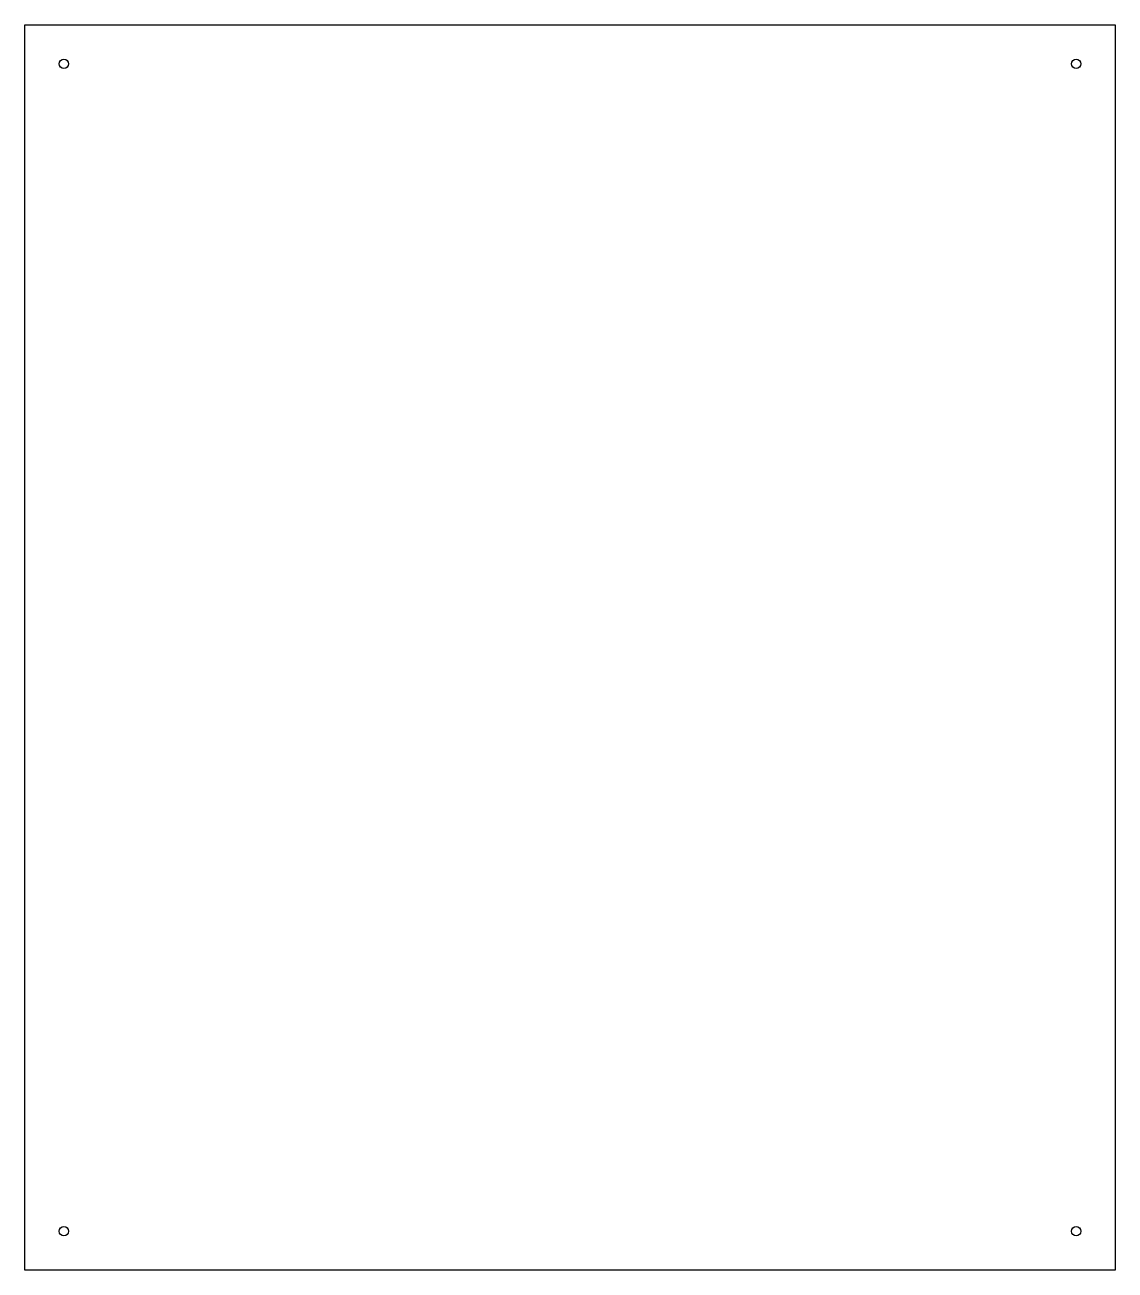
# Model space of a CAD drawing. Header units: millimetres. Extents: x 6189 to 6889, y 1932 to 2732.
import ezdxf

# ---------------------------------------------------------------- set-up
doc = ezdxf.new("R2010")
doc.units = ezdxf.units.MM

msp = doc.modelspace()

# ---------------------------------------------------------------- linework, layer by layer
for p, q in [((6188.91, 2732.17), (6888.91, 2732.17)), ((6188.91, 1932.17), (6188.91, 2732.17)), ((6888.91, 2732.17), (6888.91, 1932.17)), ((6888.91, 1932.17), (6188.91, 1932.17))]:
    msp.add_line(p, q)
for centre in [(6213.91, 2707.17), (6863.91, 2707.17), (6213.91, 1957.17), (6863.91, 1957.17)]:
    msp.add_circle(centre, 3)

doc.saveas('drawing.dxf')
